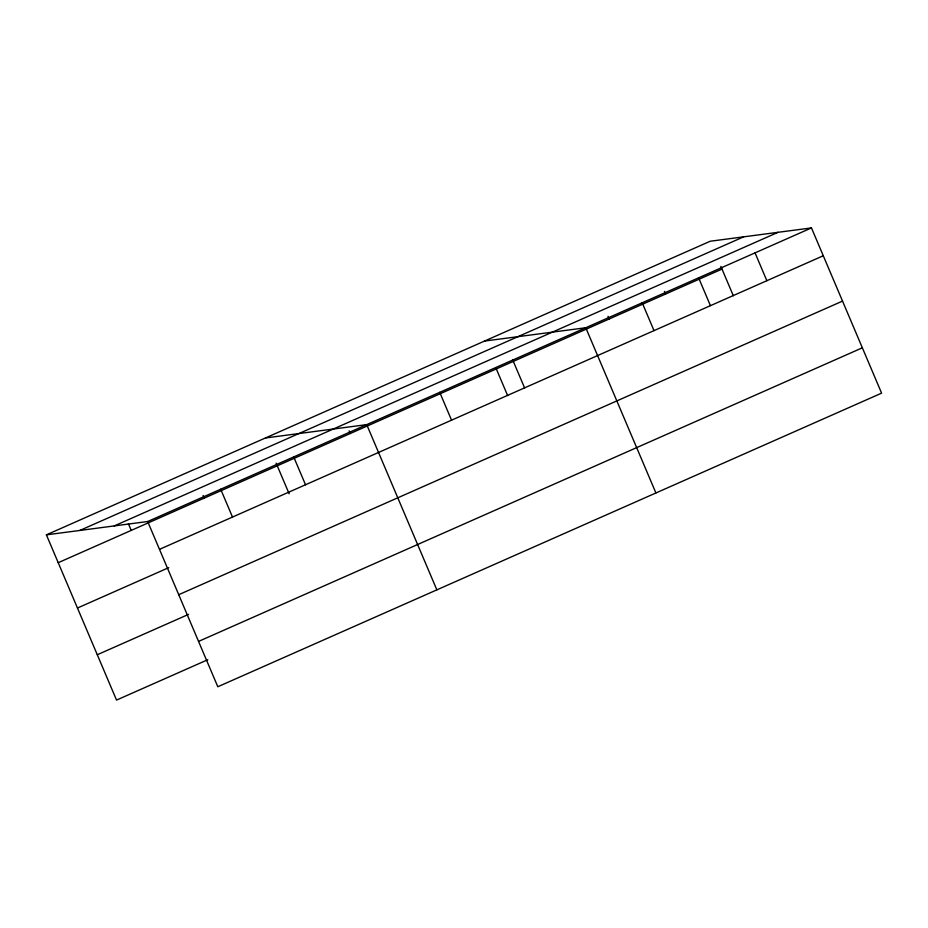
<?xml version="1.0" encoding="UTF-8"?>
<svg xmlns="http://www.w3.org/2000/svg" width="928" height="928" viewBox="0 0 928 928"><rect width="100%" height="100%" fill="white"/><g stroke="black" fill="none" stroke-linecap="round" stroke-linejoin="round"><path stroke-width="1.39" d="M46.4 534.853L710.198 241.245L811.466 227.917L881.6 393.147L217.802 686.755L147.668 521.524L46.4 534.853L116.534 700.083L207.802 659.715M79.82 530.456L743.618 236.849M114.248 525.921L778.047 232.313M147.668 521.524L811.466 227.917M58.22 562.693L722.007 269.085M159.488 549.353L823.275 255.757M77.465 608.026L168.734 567.658M178.733 594.697L842.531 301.09M97.289 654.739L188.558 614.371M198.557 641.41L862.356 347.803M484.509 341.075L585.777 327.746L655.91 492.977M265.454 437.97L366.722 424.63L436.856 589.86M755.044 252.868L766.853 280.708M720.882 266.429L733.329 295.754M698.622 277.832L710.43 305.66M664.46 291.392L665.585 294.037M642.199 302.783L654.008 330.623M608.037 316.344L609.162 319M512.755 360.041L524.575 387.869M496.318 368.915L507.639 395.583M439.733 392.335L451.553 420.175M349.16 430.859L350.285 433.504M293.7 456.924L305.521 484.764M276.138 463.153L289.153 493.8M220.69 489.23L232.499 517.058M203.128 495.448L204.253 498.092M128.424 523.763L131.231 530.398"/></g></svg>
